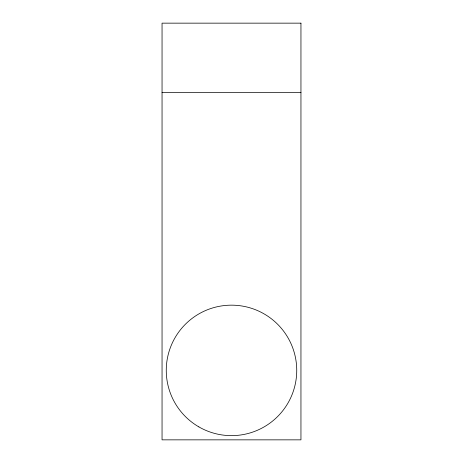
<?xml version="1.0" encoding="UTF-8"?>
<svg xmlns="http://www.w3.org/2000/svg" width="463" height="463" viewBox="0 0 463 463"><rect width="100%" height="100%" fill="white"/><g stroke="black" fill="none" stroke-linecap="round" stroke-linejoin="round"><path stroke-width="0.69" d="M162.05 92.6L300.95 92.6M300.95 23.15L162.05 23.15L162.05 439.85L300.95 439.85L300.95 23.15M198.882 426.898A65.237 65.237 0 0 0 296.737 370.4A65.237 65.237 0 0 0 198.882 313.902A65.237 65.237 0 0 0 198.882 426.898"/></g></svg>
